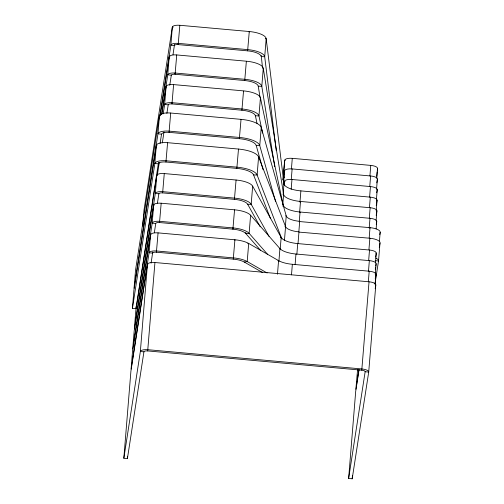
<?xml version="1.0" encoding="UTF-8"?>
<svg xmlns="http://www.w3.org/2000/svg" width="504" height="504" viewBox="0 0 504 504"><rect width="100%" height="100%" fill="white"/><g stroke="black" fill="none" stroke-linecap="round" stroke-linejoin="round"><path stroke-width="0.76" d="M158.54 162.307L135.986 308.719L132.42 308.398L133.888 290.291L156.322 145.391A10.748 3.704 4.6 0 1 167.593 142.682L238.487 149.058A21.502 7.409 4.6 0 1 258.59 156.901L285.566 226.636L284.464 240.213M123.833 458.262L140.358 351.515A7.169 2.47 4.6 0 1 147.874 349.707L361.96 368.966A7.169 2.47 4.6 0 1 368.714 372.053L365.148 371.731A3.585 1.235 4.6 0 0 361.771 370.188L147.685 350.929A3.585 1.235 4.6 0 0 143.93 351.836L127.405 458.583L123.833 458.262L130.92 371.083L147.445 264.335A7.169 2.47 4.6 0 1 154.961 262.527L369.041 281.786A7.169 2.47 4.6 0 1 375.801 284.873L368.714 372.053L352.189 478.8L348.623 478.479L355.704 391.299L359.056 369.64M135.986 308.719L136.168 306.451M142.708 225.981L143.993 210.137L172.33 27.084A7.169 2.47 4.6 0 1 179.846 25.282L249.272 31.525A17.917 6.174 4.6 0 1 266.175 38.651L283.979 183.771L283.179 193.58M127.405 458.583L127.594 456.246M152.743 251.975L151.093 263.183M156.498 251.074L156.41 252.202A3.585 1.235 4.6 0 0 152.649 253.102L149.083 252.781L131.084 369.073L132.552 350.967L150.557 234.675A7.169 2.47 4.6 0 1 158.067 232.873L234.921 239.784A17.917 6.174 4.6 0 1 248.692 243.445L278.58 260.631A17.917 6.174 4.6 0 0 292.351 264.291L369.199 271.202A7.169 2.47 4.6 0 1 375.959 274.289L375.159 284.099M158.067 232.873L156.41 252.202L233.257 259.113A14.332 4.939 4.6 0 1 244.276 262.042L262.615 272.588M159.611 221.413L159.522 222.548A3.585 1.235 4.6 0 0 155.761 223.448L152.195 223.127L132.716 348.951L134.19 330.844L153.663 205.021A7.169 2.47 4.6 0 1 161.179 203.219L234.562 209.815A17.917 6.174 4.6 0 1 250.608 215.233L279.934 248.604A17.917 6.174 4.6 0 0 295.98 254.022L369.356 260.625A7.169 2.47 4.6 0 1 376.116 263.712L375.26 274.271M161.179 203.219L159.522 222.548L232.898 229.15A14.332 4.939 4.6 0 1 245.738 233.478L249.133 233.339L267.466 254.199M174.523 44.384L172.992 54.823M167.593 142.682L165.929 162.011A7.169 2.47 4.6 0 0 158.42 163.819L154.848 163.498L132.42 308.398M170.705 113.028L169.042 132.357A7.169 2.47 4.6 0 0 161.526 134.159L157.96 133.837L134.051 288.275L135.526 270.169L159.434 115.731A10.748 3.704 4.6 0 1 170.705 113.028L241.032 119.353A21.502 7.409 4.6 0 1 261.229 127.474L286.228 215.92L285.403 226.101M172.059 102.791L171.965 103.925A3.585 1.235 4.6 0 0 168.21 104.826L164.638 104.504L163.195 113.828M175.165 73.137L175.077 74.264A3.585 1.235 4.6 0 0 171.316 75.172L167.75 74.85L161.608 114.534M282.813 204.221L283.613 194.418L263.271 68.242A17.917 6.174 4.6 0 0 246.38 61.205L176.734 54.936L175.077 74.264L244.724 80.533A14.332 4.939 4.6 0 1 258.237 86.165L261.803 86.348L274.743 166.641M178.277 43.483L178.189 44.61A3.585 1.235 4.6 0 0 174.428 45.511L170.862 45.19L159.938 115.775M234.511 198.217L234.423 199.351A14.332 4.939 4.6 0 1 247.678 204.265L251.181 204.278L268.997 236.319M236.08 180.016L234.423 199.351L162.634 192.893A3.585 1.235 4.6 0 0 158.873 193.794L155.308 193.473L134.354 328.835L135.822 310.729L156.775 175.367A7.169 2.47 4.6 0 1 164.291 173.565L236.08 180.016A17.917 6.174 4.6 0 1 252.655 186.171L281.156 237.434L280.174 249.505M241.032 119.353L239.368 138.682A17.917 6.174 4.6 0 1 256.202 145.454L259.755 145.58L275.568 201.518M232.993 228.016L232.898 229.15L234.562 209.815M245.826 232.35L245.738 233.478L260.656 250.457M261.229 55.427L262.477 67.479M252.655 186.171L251.181 204.278A17.917 6.174 4.6 0 0 234.612 198.122L162.823 191.671A7.169 2.47 4.6 0 0 155.308 193.473L156.775 175.367L157.443 175.423M250.608 215.233L249.133 233.339A17.917 6.174 4.6 0 0 233.087 227.921L159.711 221.325A7.169 2.47 4.6 0 0 152.195 223.127L153.663 205.021L154.337 205.084M161.778 114.377L166.112 86.398A7.169 2.47 4.6 0 1 173.628 84.596L243.558 90.884A17.917 6.174 4.6 0 1 260.429 97.814L258.955 115.92L262.59 133.05M258.59 156.901L257.122 175.008L281.824 238.871M261.229 127.474L259.755 145.58A21.502 7.409 4.6 0 0 239.558 137.46L169.231 131.135A10.748 3.704 4.6 0 0 157.96 133.837L159.434 115.731L160.102 115.794M283.198 177.817L283.015 180.086L284.766 160.146A7.169 2.47 4.6 0 1 292.282 158.338L370.78 165.4A7.169 2.47 4.6 0 1 377.54 168.487L376.74 178.296M283.324 176.312L284.483 161.979L284.766 160.146L285.44 160.203M283.506 184.3L284.609 170.724A7.169 2.47 4.6 0 1 292.125 168.922L370.623 175.978A7.169 2.47 4.6 0 1 377.383 179.065L376.582 188.874M284.149 185.075L284.451 181.301A7.169 2.47 4.6 0 1 291.967 179.5L370.465 186.562A7.169 2.47 4.6 0 1 377.225 189.649L376.425 199.458M277.477 274.214L278.58 260.631L278.025 260.726M283.065 206.59L283.185 205.084L260.429 97.814M278.888 261.431L279.934 248.604L279.298 248.636M291.425 168.903L292.282 158.338M291.268 179.481L292.125 168.922M291.173 189.309L291.967 179.5M291.495 274.856L292.351 264.291M299.962 202.211L300.882 190.896A17.917 6.174 4.6 0 1 283.979 183.771L283.311 183.733M295.117 264.587L295.942 254.255M299.584 212.776L300.504 201.455A17.917 6.174 4.6 0 1 283.613 194.418L282.946 194.38M299.256 221.817L300.056 212.014A17.917 6.174 4.6 0 1 283.185 205.084M296.869 254.148L297.725 243.583A17.917 6.174 4.6 0 1 281.156 237.434L280.501 237.434M298.866 231.519L299.691 221.332A14.332 4.939 4.6 0 1 286.228 215.92L285.56 215.895M298.047 243.18L298.966 231.865A14.332 4.939 4.6 0 1 285.566 226.636L284.899 226.617M369.923 175.959L370.749 165.627M369.766 186.543L370.585 176.211M369.608 197.121L370.427 186.789M369.451 207.705L370.308 197.14L300.882 190.896M369.293 218.282L370.15 207.724L300.504 201.455M369.193 228.11L369.993 218.301L300.056 212.014L299.987 212.468M369.193 237.844L370.024 227.657L299.659 221.565M368.947 249.556L369.86 238.241L298.929 232.092M368.657 260.606L369.514 250.041L297.725 243.583M368.5 271.183L369.325 260.851M352.189 478.8L352.441 475.688M376.765 176.356L377.131 171.833M368.342 281.767L369.199 271.202M369.041 281.786L361.771 370.188M376.204 210.792L377.061 200.227A7.169 2.47 4.6 0 0 370.308 197.14L370.27 197.373M376.11 220.613L376.904 210.811A7.169 2.47 4.6 0 0 370.15 207.724M376.135 228.936L376.746 221.388A7.169 2.47 4.6 0 0 369.993 218.301L369.955 218.528M375.474 262.937L376.274 253.128A7.169 2.47 4.6 0 0 369.514 250.041M379.424 241.34L380.161 232.287A10.748 3.704 4.6 0 0 370.024 227.657L369.961 228.041M369.804 238.619L369.86 238.241A10.748 3.704 4.6 0 1 379.997 242.871L378.529 260.978L374.951 284.099M160.19 115.101L169.224 56.744A7.169 2.47 4.6 0 1 176.734 54.936M160.089 143.476L161.526 134.159M169.754 85.283L171.316 75.172M179.815 25.509L178.189 44.61L247.615 50.854A14.332 4.939 4.6 0 1 261.135 56.555L264.707 56.757L276.205 150.482M157.38 174.768L159.308 162.332M162.313 142.903L163.995 132.023M166.887 113.375L168.21 104.826M173.578 84.899L171.965 103.925L241.901 110.212A14.332 4.939 4.6 0 1 255.396 115.756L258.955 115.92A17.917 6.174 4.6 0 0 242.09 108.99L172.154 102.703A7.169 2.47 4.6 0 0 164.638 104.504L166.112 86.398L166.559 86.436M157.431 203.131L158.873 193.794M154.319 232.772L155.761 223.448M164.254 173.792L162.634 192.893M154.911 262.836L147.685 350.929M249.203 31.985L249.272 31.525L247.615 50.854M246.349 61.431L244.724 80.533M243.526 91.111L241.901 110.212M238.43 149.442L238.487 149.058L236.83 168.386A17.917 6.174 4.6 0 1 253.581 174.926L257.122 175.008A21.502 7.409 4.6 0 0 237.019 167.164L166.118 160.789A10.748 3.704 4.6 0 0 154.848 163.498L156.322 145.391L156.99 145.448M234.858 240.169L234.921 239.784L233.257 259.113M283.204 179.821L284.609 170.724M283.973 184.401L284.451 181.301L285.119 181.364M377.257 170.321L377.54 168.487M376.797 182.857L377.383 179.065M376.74 192.742L377.225 189.649L376.778 189.605M376.242 205.556L377.061 200.227L376.62 200.189M376.192 215.422L376.904 210.811M376.267 224.482L376.746 221.388M357.582 369.627L355.868 389.29L358.88 369.848M375.675 256.996L376.274 253.128L375.826 253.09M379.796 234.618L380.161 232.287M375.272 269.142L375.518 267.593M375.757 266.036L376.116 263.712M379.285 247.496L379.997 242.871M375.234 278.958L375.959 274.289L375.291 274.233M375.203 288.742L375.801 284.873M348.623 478.479L365.148 371.731M247.773 243.596L248.692 243.445L247.218 261.551L267.145 273.011M244.276 262.042L247.218 261.551A17.917 6.174 4.6 0 0 233.447 257.891L156.599 250.979A7.169 2.47 4.6 0 0 149.083 252.781L150.557 234.675L150.998 234.719M262.603 68.21L263.271 68.242L261.803 86.348A17.917 6.174 4.6 0 0 244.912 79.311L175.266 73.042A7.169 2.47 4.6 0 0 167.75 74.85L169.224 56.744L169.892 56.801M265.287 38.6L266.175 38.651L264.707 56.757A17.917 6.174 4.6 0 0 247.804 49.631L178.378 43.388A7.169 2.47 4.6 0 0 170.862 45.19L172.33 27.084L173.225 27.166M169.042 132.357L239.368 138.682M165.929 162.011L236.83 168.386M375.184 260.675L378.529 260.978A10.748 3.704 4.6 0 0 375.795 258.098M147.893 264.373L147.445 264.335L140.358 351.515L143.93 351.836M247.678 204.265L260.221 226.825M253.581 174.926L270.44 218.509M256.202 145.454L263.038 169.634M255.396 115.756L257.021 123.417M258.237 86.165L260.108 97.776M283.298 178.252A7.169 2.47 4.6 0 1 284.666 177.017"/></g></svg>
